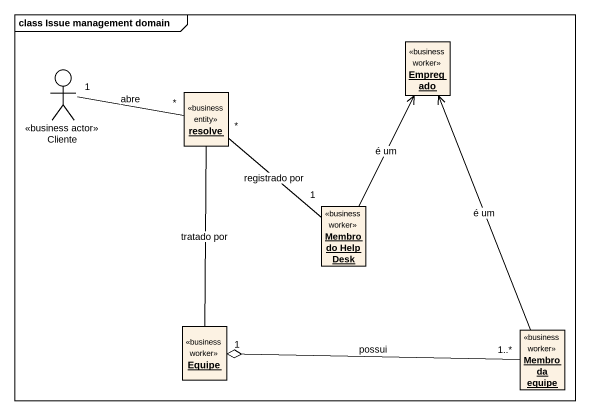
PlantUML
@startuml
mainframe class Issue management domain
allowmixing
hide circle
hide empty members
actor Cliente <<business actor>>
object Empregado <<business worker>>
object resolve <<business entity>>
object "Membro do Help Desk" as Membro_do_Help_Desk <<business worker>>
object Equipe <<business worker>>
object "Membro da equipe" as Membro_da_equipe <<business worker>>
Cliente "1" -right- "*" resolve : abre
resolve "*" -- "1" Membro_do_Help_Desk : registrado por
resolve -- Equipe : tratado por
Membro_do_Help_Desk -up-> Empregado : é um
Membro_da_equipe -up-> Empregado : é um
Membro_da_equipe "1..*" -left-o "1" Equipe : possui
@enduml
